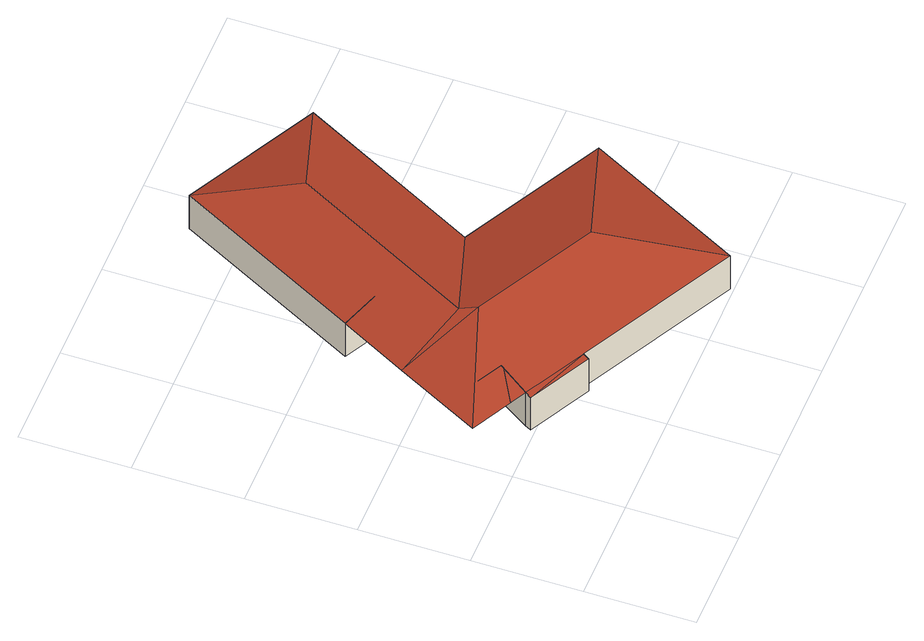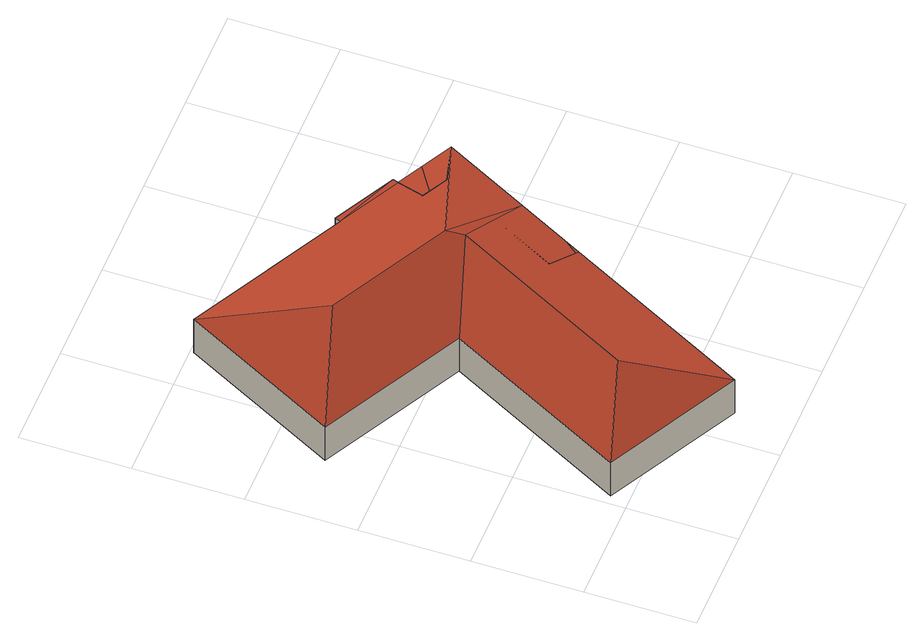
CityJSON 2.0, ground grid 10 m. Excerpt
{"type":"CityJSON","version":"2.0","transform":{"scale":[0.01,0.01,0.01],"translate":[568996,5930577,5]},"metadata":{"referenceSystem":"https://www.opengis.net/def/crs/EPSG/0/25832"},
"CityObjects":{
"building1":{"type":"Building","attributes":{"Grundfläche 2D":"674.928824","Grundhöhe NN":"5.836"},"geometry":[{"type":"Solid","lod":"3","boundaries":[[[[0,1,2,3,4,5]],[[5,4,6]],[[7,1,0]],[[8,1,7]],[[9,3,2]],[[9,10,11,4,3]],[[10,12,13,11]],[[14,13,12]],[[14,15,6,11,13]],[[4,11,6]],[[16,17,18]],[[18,17,19]],[[18,19,0]],[[7,0,20,21]],[[19,20,0]],[[8,7,21,22]],[[1,8,22,23]],[[2,1,23,24]],[[9,2,24,25]],[[10,9,25,26]],[[12,10,26,27]],[[14,12,27,28]],[[15,14,28,29]],[[30,15,29,31]],[[16,32,30,31,17]],[[17,31,29,28,27,26,25,24,23,22,21,20,19]],[[5,16,18,0]],[[5,6,15,30,32,16]]]],"semantics":{"surfaces":[{"type":"RoofSurface"},{"type":"WallSurface"},{"type":"GroundSurface"}],"values":[[0,0,0,0,0,0,0,0,0,0,1,1,1,1,1,1,1,1,1,1,1,1,1,1,1,2,0,0]]}}]}
},
"vertices":[
[580,1096,494],[1153,795,491],[2605,33,491],[2256,1138,725],[1146,1721,725],[53,1372,491],[460,2150,491],[551,1041,481],[1124,740,481],[3363,1478,491],[2039,2173,491],[1106,1881,688],[2912,3838,491],[1984,3558,688],[1684,4482,491],[786,2771,491],[484,1491,579],[484,1491,84],[721,1366,580],[736,1339,84],[580,1096,84],[551,1041,84],[1124,740,84],[1153,795,84],[2605,33,84],[3363,1478,84],[2039,2173,84],[2912,3838,84],[1684,4482,84],[786,2771,84],[1079,2616,585],[1079,2616,84],[496,1513,579]
]}
